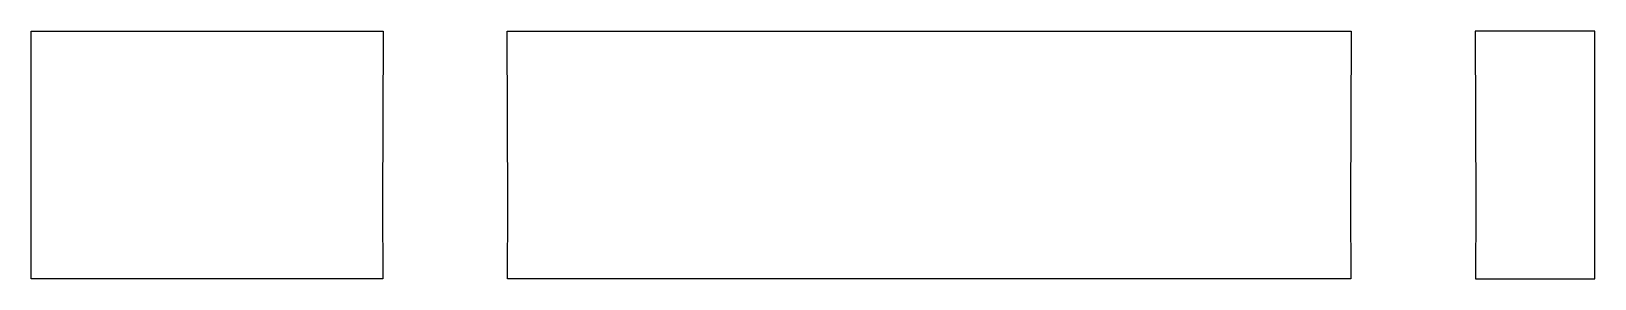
# Model space of a CAD drawing. Header units: metres. Extents: x -18.5 to 13.8, y -1.1 to 46.5.
# Drawn here: x -18.55 to 13.75, y -1.1 to 4 of the extents above.
import ezdxf

# ---------------------------------------------------------------- set-up
doc = ezdxf.new("R2010")
doc.units = ezdxf.units.M

msp = doc.modelspace()

# ---------------------------------------------------------------- linework, layer by layer
for p, q in [((-18.55, 3.767), (-18.55, 4)), ((-18.55, 4), (-11.679, 4)), ((-11.679, 4), (-11.283, 4)), ((-11.283, 4), (-11.293, 0.392)), ((-8.707, 0.392), (-8.717, 4)), ((-8.717, 4), (2.211, 4)), ((2.211, 4), (8.717, 4)), ((8.717, 4), (8.707, 0.392)), ((8.717, 4), (8.717, 4)), ((11.464, 4), (11.283, 4)), ((11.283, 4), (11.293, 0.392)), ((11.837, 4), (11.464, 4)), ((13.75, 4), (11.837, 4)), ((13.75, 1.625), (13.75, 4)), ((-18.55, 1.625), (-18.55, 3.767)), ((-18.55, -0.532), (-18.55, 1.625)), ((13.75, -1.1), (13.75, 1.625)), ((-11.293, 0.392), (-11.289, -1.1)), ((-8.711, -1.1), (-8.707, 0.392)), ((8.707, 0.392), (8.711, -1.1)), ((11.293, 0.392), (11.289, -1.1)), ((-18.55, -0.593), (-18.55, -0.532)), ((-18.55, -0.639), (-18.55, -0.593)), ((-18.55, -0.667), (-18.55, -0.639)), ((-18.55, -0.933), (-18.55, -0.667)), ((-18.55, -0.949), (-18.55, -0.933)), ((-18.55, -0.955), (-18.55, -0.949)), ((-18.55, -1.1), (-18.55, -0.955)), ((-17.859, -1.1), (-18.55, -1.1)), ((-13.293, -1.1), (-17.859, -1.1)), ((-12.773, -1.1), (-13.293, -1.1)), ((-12.059, -1.1), (-12.773, -1.1)), ((-11.289, -1.1), (-12.059, -1.1)), ((-11.289, -1.1), (-11.289, -1.1)), ((-6.276, -1.1), (-8.711, -1.1)), ((8.711, -1.1), (-6.276, -1.1)), ((11.289, -1.1), (11.633, -1.1)), ((11.633, -1.1), (11.905, -1.1)), ((11.905, -1.1), (12.059, -1.1)), ((12.059, -1.1), (13.75, -1.1)), ((13.75, -1.1), (13.75, -1.1))]:
    msp.add_line(p, q)

doc.saveas('drawing.dxf')
